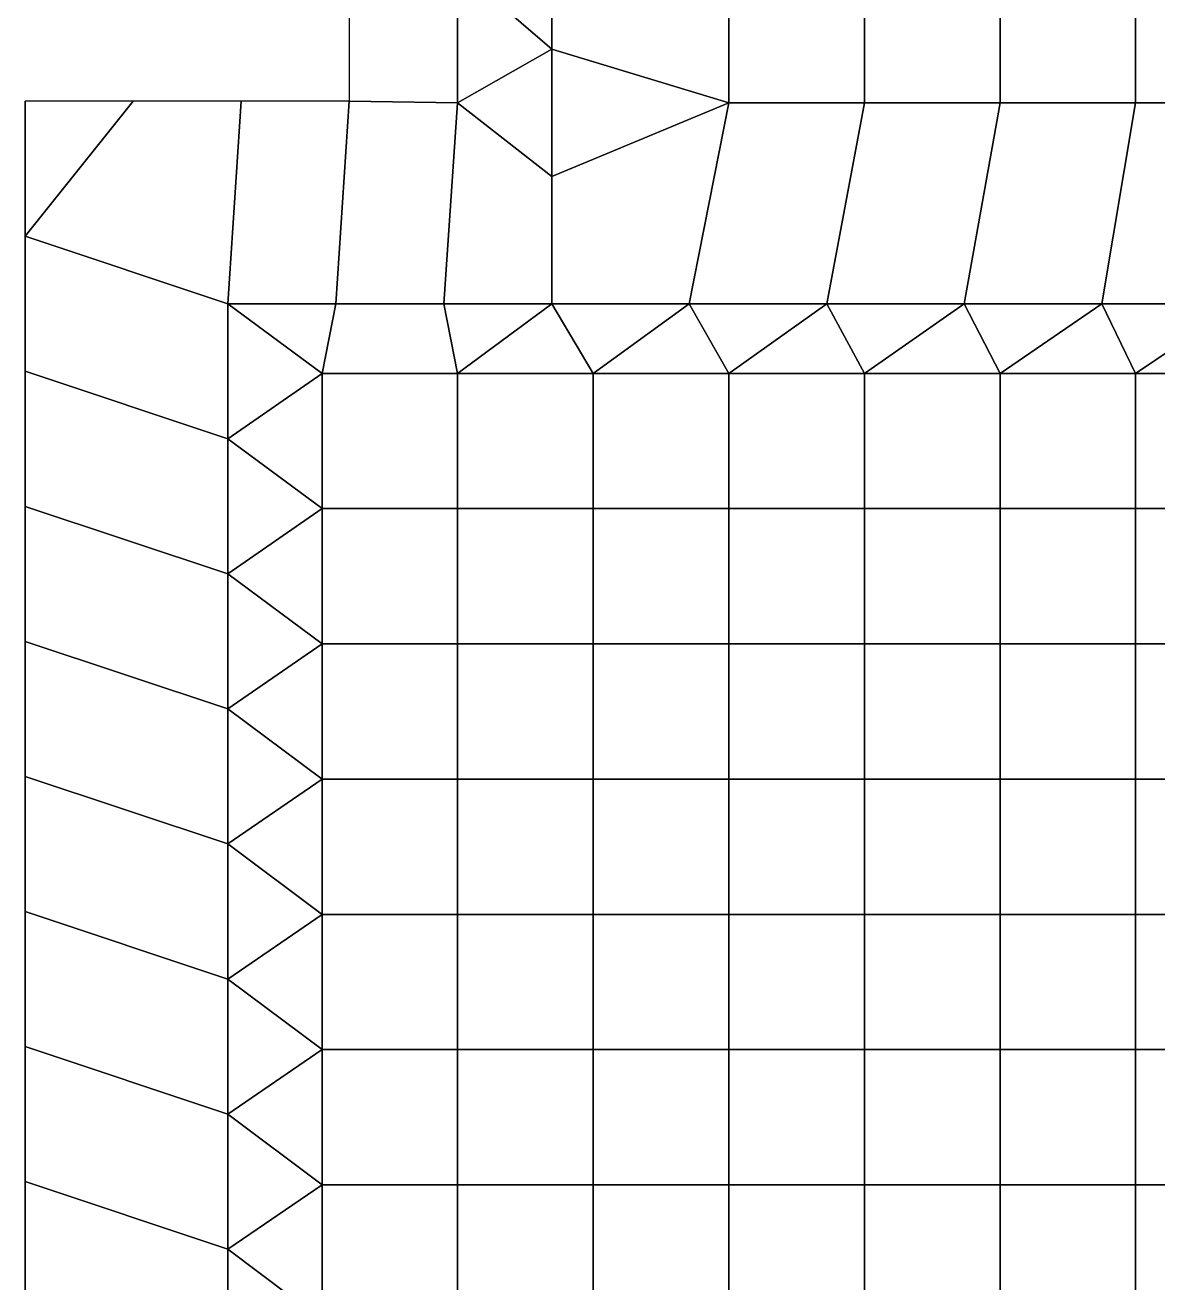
# Model space of a CAD drawing. Extents: x -13 to 39.3, y -26.5 to 20.6.
# Drawn here: x 0 to 4.194, y 11.675 to 16.332 of the extents above; entities that cross this region are included whole.
import ezdxf

# ---------------------------------------------------------------- set-up
doc = ezdxf.new("R2010")
doc.units = 0
doc.layers.add('BARS', color=1, linetype='CONTINUOUS')
doc.layers.add('FACES', color=5, linetype='CONTINUOUS')

msp = doc.modelspace()

# ---------------------------------------------------------------- linework, layer by layer
at = {"layer": 'BARS'}
for p, q in [((1.95, 16.2429), (1.95, 16.7143)), ((1.95, 16.2429, 3.3), (1.95, 16.7143, 3.3)), ((1.2, 16.5214), (1.2, 16.05)), ((1.2, 16.5214, 3.3), (1.2, 16.05, 3.3)), ((1.95, 15.7714), (1.95, 16.2429)), ((1.95, 15.7714, 3.3), (1.95, 16.2429, 3.3)), ((0.4, 16.05), (0, 16.05)), ((0, 15.55), (0, 16.05)), ((0.4, 16.05, 3.3), (0, 16.05, 3.3)), ((0, 15.55, 3.3), (0, 16.05, 3.3)), ((0.8, 16.05), (0.4, 16.05)), ((0.8, 16.05, 3.3), (0.4, 16.05, 3.3)), ((1.2, 16.05), (0.8, 16.05)), ((1.2, 16.05, 3.3), (0.8, 16.05, 3.3)), ((1.95, 15.3), (1.95, 15.7714)), ((1.95, 15.3, 3.3), (1.95, 15.7714, 3.3)), ((0, 15.05), (0, 15.55)), ((0, 15.05, 3.3), (0, 15.55, 3.3)), ((0.75, 15.3), (0.75, 14.8)), ((0.75, 15.3), (1.15, 15.3)), ((0.75, 15.3, 3.3), (0.75, 14.8, 3.3)), ((0.75, 15.3, 3.3), (1.15, 15.3, 3.3)), ((1.15, 15.3), (1.55, 15.3)), ((1.15, 15.3, 3.3), (1.55, 15.3, 3.3)), ((1.55, 15.3), (1.95, 15.3)), ((1.55, 15.3, 3.3), (1.95, 15.3, 3.3)), ((1.95, 15.3), (2.45909, 15.3)), ((1.95, 15.3, 3.3), (2.45909, 15.3, 3.3)), ((2.45909, 15.3), (2.96818, 15.3)), ((2.45909, 15.3, 3.3), (2.96818, 15.3, 3.3)), ((2.96818, 15.3), (3.47727, 15.3)), ((2.96818, 15.3, 3.3), (3.47727, 15.3, 3.3)), ((3.47727, 15.3), (3.98636, 15.3)), ((3.47727, 15.3, 3.3), (3.98636, 15.3, 3.3)), ((3.98636, 15.3), (4.49545, 15.3)), ((3.98636, 15.3, 3.3), (4.49545, 15.3, 3.3)), ((0, 14.55), (0, 15.05)), ((0, 14.55, 3.3), (0, 15.05, 3.3)), ((0.75, 14.8), (0.75, 14.3)), ((0.75, 14.8, 3.3), (0.75, 14.3, 3.3)), ((0, 14.05), (0, 14.55)), ((0, 14.05, 3.3), (0, 14.55, 3.3)), ((0.75, 14.3), (0.75, 13.8)), ((0.75, 14.3, 3.3), (0.75, 13.8, 3.3)), ((0, 13.55), (0, 14.05)), ((0, 13.55, 3.3), (0, 14.05, 3.3)), ((0.75, 13.8), (0.75, 13.3)), ((0.75, 13.8, 3.3), (0.75, 13.3, 3.3)), ((0, 13.05), (0, 13.55)), ((0, 13.05, 3.3), (0, 13.55, 3.3)), ((0.75, 13.3), (0.75, 12.8)), ((0.75, 13.3, 3.3), (0.75, 12.8, 3.3)), ((0, 12.55), (0, 13.05)), ((0, 12.55, 3.3), (0, 13.05, 3.3)), ((0.75, 12.8), (0.75, 12.3)), ((0.75, 12.8, 3.3), (0.75, 12.3, 3.3)), ((0, 12.05), (0, 12.55)), ((0, 12.05, 3.3), (0, 12.55, 3.3)), ((0.75, 12.3), (0.75, 11.8)), ((0.75, 12.3, 3.3), (0.75, 11.8, 3.3)), ((0, 11.55), (0, 12.05)), ((0, 11.55, 3.3), (0, 12.05, 3.3)), ((0.75, 11.8), (0.75, 11.3)), ((0.75, 11.8, 3.3), (0.75, 11.3, 3.3))]:
    msp.add_line(p, q, dxfattribs=at)
at = {"layer": 'FACES'}
for points in [[(1.95, 16.2429), (1.95, 16.7143), (1.60139, 16.5443)], [(1.95, 16.2429, 3.3), (1.95, 16.7143, 3.3), (1.60139, 16.5443, 3.3)], [(2.60562, 16.5443), (1.95, 16.7143), (1.95, 16.2429), (2.60562, 16.0436)], [(1.95, 16.2429, 0.66), (1.95, 16.2429), (1.95, 16.7143), (1.95, 16.7143, 0.66)], [(1.95, 16.2429, 0.66), (1.95, 16.7143, 0.66), (1.95, 16.7143, 1.32), (1.95, 16.2429, 1.32)], [(1.95, 16.2429, 1.32), (1.95, 16.7143, 1.32), (1.95, 16.7143, 1.98), (1.95, 16.2429, 1.98)], [(1.95, 16.2429, 1.98), (1.95, 16.7143, 1.98), (1.95, 16.7143, 2.64), (1.95, 16.2429, 2.64)], [(1.95, 16.2429, 2.64), (1.95, 16.7143, 2.64), (1.95, 16.7143, 3.3), (1.95, 16.2429, 3.3)], [(2.60562, 16.5443, 3.3), (1.95, 16.7143, 3.3), (1.95, 16.2429, 3.3), (2.60562, 16.0436, 3.3)], [(1.60139, 16.0436), (1.60139, 16.5443), (1.2, 16.5214), (1.2, 16.05)], [(1.60139, 16.0436, 3.3), (1.60139, 16.5443, 3.3), (1.2, 16.5214, 3.3), (1.2, 16.05, 3.3)], [(1.95, 16.2429), (1.60139, 16.5443), (1.60139, 16.0436)], [(1.95, 16.2429, 3.3), (1.60139, 16.5443, 3.3), (1.60139, 16.0436, 3.3)], [(3.10773, 16.5443), (2.60562, 16.5443), (2.60562, 16.0436), (3.10773, 16.0436)], [(3.10773, 16.5443, 3.3), (2.60562, 16.5443, 3.3), (2.60562, 16.0436, 3.3), (3.10773, 16.0436, 3.3)], [(3.60984, 16.5443), (3.10773, 16.5443), (3.10773, 16.0436), (3.60984, 16.0436)], [(3.60984, 16.5443, 3.3), (3.10773, 16.5443, 3.3), (3.10773, 16.0436, 3.3), (3.60984, 16.0436, 3.3)], [(4.11196, 16.5443), (3.60984, 16.5443), (3.60984, 16.0436), (4.11196, 16.0436)], [(4.11196, 16.5443, 3.3), (3.60984, 16.5443, 3.3), (3.60984, 16.0436, 3.3), (4.11196, 16.0436, 3.3)], [(4.61407, 16.5443), (4.11196, 16.5443), (4.11196, 16.0436), (4.61407, 16.0436)], [(4.61407, 16.5443, 3.3), (4.11196, 16.5443, 3.3), (4.11196, 16.0436, 3.3), (4.61407, 16.0436, 3.3)], [(1.95, 15.7714), (1.95, 16.2429), (1.60139, 16.0436)], [(1.95, 15.7714, 3.3), (1.95, 16.2429, 3.3), (1.60139, 16.0436, 3.3)], [(2.60562, 16.0436), (1.95, 16.2429), (1.95, 15.7714)], [(1.95, 15.7714, 0.66), (1.95, 15.7714), (1.95, 16.2429), (1.95, 16.2429, 0.66)], [(1.95, 15.7714, 0.66), (1.95, 16.2429, 0.66), (1.95, 16.2429, 1.32), (1.95, 15.7714, 1.32)], [(1.95, 15.7714, 1.32), (1.95, 16.2429, 1.32), (1.95, 16.2429, 1.98), (1.95, 15.7714, 1.98)], [(1.95, 15.7714, 1.98), (1.95, 16.2429, 1.98), (1.95, 16.2429, 2.64), (1.95, 15.7714, 2.64)], [(1.95, 15.7714, 2.64), (1.95, 16.2429, 2.64), (1.95, 16.2429, 3.3), (1.95, 15.7714, 3.3)], [(2.60562, 16.0436, 3.3), (1.95, 16.2429, 3.3), (1.95, 15.7714, 3.3)], [(0.75, 15.3), (0.8, 16.05), (0.4, 16.05), (0, 15.55)], [(0, 15.55), (0.4, 16.05), (0, 16.05)], [(0.75, 15.3, 3.3), (0.8, 16.05, 3.3), (0.4, 16.05, 3.3), (0, 15.55, 3.3)], [(0, 15.55, 3.3), (0.4, 16.05, 3.3), (0, 16.05, 3.3)], [(1.15, 15.3), (1.2, 16.05), (0.8, 16.05), (0.75, 15.3)], [(1.15, 15.3, 3.3), (1.2, 16.05, 3.3), (0.8, 16.05, 3.3), (0.75, 15.3, 3.3)], [(1.55, 15.3), (1.60139, 16.0436), (1.2, 16.05), (1.15, 15.3)], [(1.55, 15.3, 3.3), (1.60139, 16.0436, 3.3), (1.2, 16.05, 3.3), (1.15, 15.3, 3.3)], [(1.95, 15.7714), (1.60139, 16.0436), (1.55, 15.3), (1.95, 15.3)], [(1.95, 15.7714, 3.3), (1.60139, 16.0436, 3.3), (1.55, 15.3, 3.3), (1.95, 15.3, 3.3)], [(2.45909, 15.3), (2.60562, 16.0436), (1.95, 15.7714), (1.95, 15.3)], [(2.45909, 15.3, 3.3), (2.60562, 16.0436, 3.3), (1.95, 15.7714, 3.3), (1.95, 15.3, 3.3)], [(2.96818, 15.3), (3.10773, 16.0436), (2.60562, 16.0436), (2.45909, 15.3)], [(2.96818, 15.3, 3.3), (3.10773, 16.0436, 3.3), (2.60562, 16.0436, 3.3), (2.45909, 15.3, 3.3)], [(3.47727, 15.3), (3.60984, 16.0436), (3.10773, 16.0436), (2.96818, 15.3)], [(3.47727, 15.3, 3.3), (3.60984, 16.0436, 3.3), (3.10773, 16.0436, 3.3), (2.96818, 15.3, 3.3)], [(3.98636, 15.3), (4.11196, 16.0436), (3.60984, 16.0436), (3.47727, 15.3)], [(3.98636, 15.3, 3.3), (4.11196, 16.0436, 3.3), (3.60984, 16.0436, 3.3), (3.47727, 15.3, 3.3)], [(4.49545, 15.3), (4.61407, 16.0436), (4.11196, 16.0436), (3.98636, 15.3)], [(4.49545, 15.3, 3.3), (4.61407, 16.0436, 3.3), (4.11196, 16.0436, 3.3), (3.98636, 15.3, 3.3)], [(1.95, 15.3, 0.66), (1.95, 15.3), (1.95, 15.7714), (1.95, 15.7714, 0.66)], [(1.95, 15.3, 0.66), (1.95, 15.7714, 0.66), (1.95, 15.7714, 1.32), (1.95, 15.3, 1.32)], [(1.95, 15.3, 1.32), (1.95, 15.7714, 1.32), (1.95, 15.7714, 1.98), (1.95, 15.3, 1.98)], [(1.95, 15.3, 1.98), (1.95, 15.7714, 1.98), (1.95, 15.7714, 2.64), (1.95, 15.3, 2.64)], [(1.95, 15.3, 2.64), (1.95, 15.7714, 2.64), (1.95, 15.7714, 3.3), (1.95, 15.3, 3.3)], [(0.75, 14.8), (0.75, 15.3), (0, 15.55), (0, 15.05)], [(0.75, 14.8, 3.3), (0.75, 15.3, 3.3), (0, 15.55, 3.3), (0, 15.05, 3.3)], [(1.09928, 15.0422), (1.15, 15.3), (0.75, 15.3)], [(1.09928, 15.0422), (0.75, 15.3), (0.75, 14.8)], [(0.75, 15.3), (0.75, 15.3, 0.66), (1.15, 15.3, 0.66), (1.15, 15.3)], [(1.15, 15.3, 0.66), (0.75, 15.3, 0.66), (0.75, 15.3, 1.32), (1.15, 15.3, 1.32)], [(1.15, 15.3, 1.32), (0.75, 15.3, 1.32), (0.75, 15.3, 1.98), (1.15, 15.3, 1.98)], [(1.15, 15.3, 1.98), (0.75, 15.3, 1.98), (0.75, 15.3, 2.64), (1.15, 15.3, 2.64)], [(1.15, 15.3, 2.64), (0.75, 15.3, 2.64), (0.75, 15.3, 3.3), (1.15, 15.3, 3.3)], [(0.75, 14.8, 0.66), (0.75, 14.8), (0.75, 15.3), (0.75, 15.3, 0.66)], [(0.75, 14.8, 0.66), (0.75, 15.3, 0.66), (0.75, 15.3, 1.32), (0.75, 14.8, 1.32)], [(0.75, 14.8, 1.32), (0.75, 15.3, 1.32), (0.75, 15.3, 1.98), (0.75, 14.8, 1.98)], [(0.75, 14.8, 1.98), (0.75, 15.3, 1.98), (0.75, 15.3, 2.64), (0.75, 14.8, 2.64)], [(0.75, 14.8, 2.64), (0.75, 15.3, 2.64), (0.75, 15.3, 3.3), (0.75, 14.8, 3.3)], [(1.09928, 15.0422, 3.3), (1.15, 15.3, 3.3), (0.75, 15.3, 3.3)], [(1.09928, 15.0422, 3.3), (0.75, 15.3, 3.3), (0.75, 14.8, 3.3)], [(1.60139, 15.0422), (1.55, 15.3), (1.15, 15.3), (1.09928, 15.0422)], [(1.60139, 15.0422, 3.3), (1.55, 15.3, 3.3), (1.15, 15.3, 3.3), (1.09928, 15.0422, 3.3)], [(1.15, 15.3), (1.15, 15.3, 0.66), (1.55, 15.3, 0.66), (1.55, 15.3)], [(1.55, 15.3, 0.66), (1.15, 15.3, 0.66), (1.15, 15.3, 1.32), (1.55, 15.3, 1.32)], [(1.55, 15.3, 1.32), (1.15, 15.3, 1.32), (1.15, 15.3, 1.98), (1.55, 15.3, 1.98)], [(1.55, 15.3, 1.98), (1.15, 15.3, 1.98), (1.15, 15.3, 2.64), (1.55, 15.3, 2.64)], [(1.55, 15.3, 2.64), (1.15, 15.3, 2.64), (1.15, 15.3, 3.3), (1.55, 15.3, 3.3)], [(1.95, 15.3), (1.55, 15.3), (1.60139, 15.0422)], [(1.55, 15.3), (1.55, 15.3, 0.66), (1.95, 15.3, 0.66), (1.95, 15.3)], [(1.95, 15.3, 0.66), (1.55, 15.3, 0.66), (1.55, 15.3, 1.32), (1.95, 15.3, 1.32)], [(1.95, 15.3, 1.32), (1.55, 15.3, 1.32), (1.55, 15.3, 1.98), (1.95, 15.3, 1.98)], [(1.95, 15.3, 1.98), (1.55, 15.3, 1.98), (1.55, 15.3, 2.64), (1.95, 15.3, 2.64)], [(1.95, 15.3, 2.64), (1.55, 15.3, 2.64), (1.55, 15.3, 3.3), (1.95, 15.3, 3.3)], [(1.95, 15.3, 3.3), (1.55, 15.3, 3.3), (1.60139, 15.0422, 3.3)], [(2.1035, 15.0422), (1.95, 15.3), (1.60139, 15.0422)], [(2.1035, 15.0422, 3.3), (1.95, 15.3, 3.3), (1.60139, 15.0422, 3.3)], [(2.1035, 15.0422), (2.45909, 15.3), (1.95, 15.3)], [(1.95, 15.3), (1.95, 15.3, 0.66), (2.45909, 15.3, 0.66), (2.45909, 15.3)], [(1.95, 15.3, 0.66), (1.95, 15.3, 1.32), (2.45909, 15.3, 1.32), (2.45909, 15.3, 0.66)], [(1.95, 15.3, 1.32), (1.95, 15.3, 1.98), (2.45909, 15.3, 1.98), (2.45909, 15.3, 1.32)], [(1.95, 15.3, 1.98), (1.95, 15.3, 2.64), (2.45909, 15.3, 2.64), (2.45909, 15.3, 1.98)], [(2.45909, 15.3, 2.64), (1.95, 15.3, 2.64), (1.95, 15.3, 3.3), (2.45909, 15.3, 3.3)], [(2.1035, 15.0422, 3.3), (2.45909, 15.3, 3.3), (1.95, 15.3, 3.3)], [(2.60562, 15.0422), (2.45909, 15.3), (2.1035, 15.0422)], [(2.60562, 15.0422, 3.3), (2.45909, 15.3, 3.3), (2.1035, 15.0422, 3.3)], [(2.60562, 15.0422), (2.96818, 15.3), (2.45909, 15.3)], [(2.45909, 15.3), (2.45909, 15.3, 0.66), (2.96818, 15.3, 0.66), (2.96818, 15.3)], [(2.45909, 15.3, 0.66), (2.45909, 15.3, 1.32), (2.96818, 15.3, 1.32), (2.96818, 15.3, 0.66)], [(2.45909, 15.3, 1.32), (2.45909, 15.3, 1.98), (2.96818, 15.3, 1.98), (2.96818, 15.3, 1.32)], [(2.45909, 15.3, 1.98), (2.45909, 15.3, 2.64), (2.96818, 15.3, 2.64), (2.96818, 15.3, 1.98)], [(2.96818, 15.3, 2.64), (2.45909, 15.3, 2.64), (2.45909, 15.3, 3.3), (2.96818, 15.3, 3.3)], [(2.60562, 15.0422, 3.3), (2.96818, 15.3, 3.3), (2.45909, 15.3, 3.3)], [(3.10773, 15.0422), (2.96818, 15.3), (2.60562, 15.0422)], [(3.10773, 15.0422, 3.3), (2.96818, 15.3, 3.3), (2.60562, 15.0422, 3.3)], [(3.10773, 15.0422), (3.47727, 15.3), (2.96818, 15.3)], [(2.96818, 15.3), (2.96818, 15.3, 0.66), (3.47727, 15.3, 0.66), (3.47727, 15.3)], [(2.96818, 15.3, 0.66), (2.96818, 15.3, 1.32), (3.47727, 15.3, 1.32), (3.47727, 15.3, 0.66)], [(2.96818, 15.3, 1.32), (2.96818, 15.3, 1.98), (3.47727, 15.3, 1.98), (3.47727, 15.3, 1.32)], [(2.96818, 15.3, 1.98), (2.96818, 15.3, 2.64), (3.47727, 15.3, 2.64), (3.47727, 15.3, 1.98)], [(3.47727, 15.3, 2.64), (2.96818, 15.3, 2.64), (2.96818, 15.3, 3.3), (3.47727, 15.3, 3.3)], [(3.10773, 15.0422, 3.3), (3.47727, 15.3, 3.3), (2.96818, 15.3, 3.3)], [(3.60984, 15.0422), (3.47727, 15.3), (3.10773, 15.0422)], [(3.60984, 15.0422, 3.3), (3.47727, 15.3, 3.3), (3.10773, 15.0422, 3.3)], [(3.60984, 15.0422), (3.98636, 15.3), (3.47727, 15.3)], [(3.47727, 15.3), (3.47727, 15.3, 0.66), (3.98636, 15.3, 0.66), (3.98636, 15.3)], [(3.47727, 15.3, 0.66), (3.47727, 15.3, 1.32), (3.98636, 15.3, 1.32), (3.98636, 15.3, 0.66)], [(3.47727, 15.3, 1.32), (3.47727, 15.3, 1.98), (3.98636, 15.3, 1.98), (3.98636, 15.3, 1.32)], [(3.47727, 15.3, 1.98), (3.47727, 15.3, 2.64), (3.98636, 15.3, 2.64), (3.98636, 15.3, 1.98)], [(3.98636, 15.3, 2.64), (3.47727, 15.3, 2.64), (3.47727, 15.3, 3.3), (3.98636, 15.3, 3.3)], [(3.60984, 15.0422, 3.3), (3.98636, 15.3, 3.3), (3.47727, 15.3, 3.3)], [(4.11196, 15.0422), (3.98636, 15.3), (3.60984, 15.0422)], [(4.11196, 15.0422, 3.3), (3.98636, 15.3, 3.3), (3.60984, 15.0422, 3.3)], [(4.11196, 15.0422), (4.49545, 15.3), (3.98636, 15.3)], [(3.98636, 15.3), (3.98636, 15.3, 0.66), (4.49545, 15.3, 0.66), (4.49545, 15.3)], [(3.98636, 15.3, 0.66), (3.98636, 15.3, 1.32), (4.49545, 15.3, 1.32), (4.49545, 15.3, 0.66)], [(3.98636, 15.3, 1.32), (3.98636, 15.3, 1.98), (4.49545, 15.3, 1.98), (4.49545, 15.3, 1.32)], [(3.98636, 15.3, 1.98), (3.98636, 15.3, 2.64), (4.49545, 15.3, 2.64), (4.49545, 15.3, 1.98)], [(4.49545, 15.3, 2.64), (3.98636, 15.3, 2.64), (3.98636, 15.3, 3.3), (4.49545, 15.3, 3.3)], [(4.11196, 15.0422, 3.3), (4.49545, 15.3, 3.3), (3.98636, 15.3, 3.3)], [(4.61407, 15.0422), (4.49545, 15.3), (4.11196, 15.0422)], [(4.61407, 15.0422, 3.3), (4.49545, 15.3, 3.3), (4.11196, 15.0422, 3.3)], [(0.75, 14.8), (0, 15.05), (0, 14.55), (0.75, 14.3)], [(0.75, 14.8, 3.3), (0, 15.05, 3.3), (0, 14.55, 3.3), (0.75, 14.3, 3.3)], [(1.09928, 14.5415), (1.09928, 15.0422), (0.75, 14.8)], [(1.09928, 14.5415, 3.3), (1.09928, 15.0422, 3.3), (0.75, 14.8, 3.3)], [(1.60139, 15.0422), (1.09928, 15.0422), (1.09928, 14.5415), (1.60139, 14.5415)], [(1.60139, 15.0422, 3.3), (1.09928, 15.0422, 3.3), (1.09928, 14.5415, 3.3), (1.60139, 14.5415, 3.3)], [(2.1035, 15.0422), (1.60139, 15.0422), (1.60139, 14.5415), (2.1035, 14.5415)], [(2.1035, 15.0422, 3.3), (1.60139, 15.0422, 3.3), (1.60139, 14.5415, 3.3), (2.1035, 14.5415, 3.3)], [(2.60562, 15.0422), (2.1035, 15.0422), (2.1035, 14.5415), (2.60562, 14.5415)], [(2.60562, 15.0422, 3.3), (2.1035, 15.0422, 3.3), (2.1035, 14.5415, 3.3), (2.60562, 14.5415, 3.3)], [(3.10773, 15.0422), (2.60562, 15.0422), (2.60562, 14.5415), (3.10773, 14.5415)], [(3.10773, 15.0422, 3.3), (2.60562, 15.0422, 3.3), (2.60562, 14.5415, 3.3), (3.10773, 14.5415, 3.3)], [(3.60984, 15.0422), (3.10773, 15.0422), (3.10773, 14.5415), (3.60984, 14.5415)], [(3.60984, 15.0422, 3.3), (3.10773, 15.0422, 3.3), (3.10773, 14.5415, 3.3), (3.60984, 14.5415, 3.3)], [(4.11196, 15.0422), (3.60984, 15.0422), (3.60984, 14.5415), (4.11196, 14.5415)], [(4.11196, 15.0422, 3.3), (3.60984, 15.0422, 3.3), (3.60984, 14.5415, 3.3), (4.11196, 14.5415, 3.3)], [(4.61407, 15.0422), (4.11196, 15.0422), (4.11196, 14.5415), (4.61407, 14.5415)], [(4.61407, 15.0422, 3.3), (4.11196, 15.0422, 3.3), (4.11196, 14.5415, 3.3), (4.61407, 14.5415, 3.3)], [(1.09928, 14.5415), (0.75, 14.8), (0.75, 14.3)], [(0.75, 14.3, 0.66), (0.75, 14.3), (0.75, 14.8), (0.75, 14.8, 0.66)], [(0.75, 14.3, 1.32), (0.75, 14.3, 0.66), (0.75, 14.8, 0.66), (0.75, 14.8, 1.32)], [(0.75, 14.3, 1.98), (0.75, 14.3, 1.32), (0.75, 14.8, 1.32), (0.75, 14.8, 1.98)], [(0.75, 14.3, 2.64), (0.75, 14.3, 1.98), (0.75, 14.8, 1.98), (0.75, 14.8, 2.64)], [(0.75, 14.3, 2.64), (0.75, 14.8, 2.64), (0.75, 14.8, 3.3), (0.75, 14.3, 3.3)], [(1.09928, 14.5415, 3.3), (0.75, 14.8, 3.3), (0.75, 14.3, 3.3)], [(0.75, 14.3), (0, 14.55), (0, 14.05), (0.75, 13.8)], [(0.75, 14.3, 3.3), (0, 14.55, 3.3), (0, 14.05, 3.3), (0.75, 13.8, 3.3)], [(1.09928, 14.0408), (1.09928, 14.5415), (0.75, 14.3)], [(1.09928, 14.0408, 3.3), (1.09928, 14.5415, 3.3), (0.75, 14.3, 3.3)], [(1.60139, 14.5415), (1.09928, 14.5415), (1.09928, 14.0408), (1.60139, 14.0408)], [(1.60139, 14.5415, 3.3), (1.09928, 14.5415, 3.3), (1.09928, 14.0408, 3.3), (1.60139, 14.0408, 3.3)], [(2.1035, 14.5415), (1.60139, 14.5415), (1.60139, 14.0408), (2.1035, 14.0408)], [(2.1035, 14.5415, 3.3), (1.60139, 14.5415, 3.3), (1.60139, 14.0408, 3.3), (2.1035, 14.0408, 3.3)], [(2.60562, 14.5415), (2.1035, 14.5415), (2.1035, 14.0408), (2.60562, 14.0408)], [(2.60562, 14.5415, 3.3), (2.1035, 14.5415, 3.3), (2.1035, 14.0408, 3.3), (2.60562, 14.0408, 3.3)], [(3.10773, 14.5415), (2.60562, 14.5415), (2.60562, 14.0408), (3.10773, 14.0408)], [(3.10773, 14.5415, 3.3), (2.60562, 14.5415, 3.3), (2.60562, 14.0408, 3.3), (3.10773, 14.0408, 3.3)], [(3.60984, 14.5415), (3.10773, 14.5415), (3.10773, 14.0408), (3.60984, 14.0408)], [(3.60984, 14.5415, 3.3), (3.10773, 14.5415, 3.3), (3.10773, 14.0408, 3.3), (3.60984, 14.0408, 3.3)], [(4.11196, 14.5415), (3.60984, 14.5415), (3.60984, 14.0408), (4.11196, 14.0408)], [(4.11196, 14.5415, 3.3), (3.60984, 14.5415, 3.3), (3.60984, 14.0408, 3.3), (4.11196, 14.0408, 3.3)], [(4.61407, 14.5415), (4.11196, 14.5415), (4.11196, 14.0408), (4.61407, 14.0408)], [(4.61407, 14.5415, 3.3), (4.11196, 14.5415, 3.3), (4.11196, 14.0408, 3.3), (4.61407, 14.0408, 3.3)], [(1.09928, 14.0408), (0.75, 14.3), (0.75, 13.8)], [(0.75, 13.8, 0.66), (0.75, 13.8), (0.75, 14.3), (0.75, 14.3, 0.66)], [(0.75, 13.8, 1.32), (0.75, 13.8, 0.66), (0.75, 14.3, 0.66), (0.75, 14.3, 1.32)], [(0.75, 13.8, 1.98), (0.75, 13.8, 1.32), (0.75, 14.3, 1.32), (0.75, 14.3, 1.98)], [(0.75, 13.8, 2.64), (0.75, 13.8, 1.98), (0.75, 14.3, 1.98), (0.75, 14.3, 2.64)], [(0.75, 13.8, 2.64), (0.75, 14.3, 2.64), (0.75, 14.3, 3.3), (0.75, 13.8, 3.3)], [(1.09928, 14.0408, 3.3), (0.75, 14.3, 3.3), (0.75, 13.8, 3.3)], [(0.75, 13.8), (0, 14.05), (0, 13.55), (0.75, 13.3)], [(0.75, 13.8, 3.3), (0, 14.05, 3.3), (0, 13.55, 3.3), (0.75, 13.3, 3.3)], [(1.09928, 13.5401), (1.09928, 14.0408), (0.75, 13.8)], [(1.09928, 13.5401, 3.3), (1.09928, 14.0408, 3.3), (0.75, 13.8, 3.3)], [(1.60139, 14.0408), (1.09928, 14.0408), (1.09928, 13.5401), (1.60139, 13.5401)], [(1.60139, 14.0408, 3.3), (1.09928, 14.0408, 3.3), (1.09928, 13.5401, 3.3), (1.60139, 13.5401, 3.3)], [(2.1035, 14.0408), (1.60139, 14.0408), (1.60139, 13.5401), (2.1035, 13.5401)], [(2.1035, 14.0408, 3.3), (1.60139, 14.0408, 3.3), (1.60139, 13.5401, 3.3), (2.1035, 13.5401, 3.3)], [(2.60562, 14.0408), (2.1035, 14.0408), (2.1035, 13.5401), (2.60562, 13.5401)], [(2.60562, 14.0408, 3.3), (2.1035, 14.0408, 3.3), (2.1035, 13.5401, 3.3), (2.60562, 13.5401, 3.3)], [(3.10773, 14.0408), (2.60562, 14.0408), (2.60562, 13.5401), (3.10773, 13.5401)], [(3.10773, 14.0408, 3.3), (2.60562, 14.0408, 3.3), (2.60562, 13.5401, 3.3), (3.10773, 13.5401, 3.3)], [(3.60984, 14.0408), (3.10773, 14.0408), (3.10773, 13.5401), (3.60984, 13.5401)], [(3.60984, 14.0408, 3.3), (3.10773, 14.0408, 3.3), (3.10773, 13.5401, 3.3), (3.60984, 13.5401, 3.3)], [(4.11196, 14.0408), (3.60984, 14.0408), (3.60984, 13.5401), (4.11196, 13.5401)], [(4.11196, 14.0408, 3.3), (3.60984, 14.0408, 3.3), (3.60984, 13.5401, 3.3), (4.11196, 13.5401, 3.3)], [(4.61407, 14.0408), (4.11196, 14.0408), (4.11196, 13.5401), (4.61407, 13.5401)], [(4.61407, 14.0408, 3.3), (4.11196, 14.0408, 3.3), (4.11196, 13.5401, 3.3), (4.61407, 13.5401, 3.3)], [(1.09928, 13.5401), (0.75, 13.8), (0.75, 13.3)], [(0.75, 13.3, 0.66), (0.75, 13.3), (0.75, 13.8), (0.75, 13.8, 0.66)], [(0.75, 13.3, 1.32), (0.75, 13.3, 0.66), (0.75, 13.8, 0.66), (0.75, 13.8, 1.32)], [(0.75, 13.3, 1.98), (0.75, 13.3, 1.32), (0.75, 13.8, 1.32), (0.75, 13.8, 1.98)], [(0.75, 13.3, 2.64), (0.75, 13.3, 1.98), (0.75, 13.8, 1.98), (0.75, 13.8, 2.64)], [(0.75, 13.3, 2.64), (0.75, 13.8, 2.64), (0.75, 13.8, 3.3), (0.75, 13.3, 3.3)], [(1.09928, 13.5401, 3.3), (0.75, 13.8, 3.3), (0.75, 13.3, 3.3)], [(0.75, 13.3), (0, 13.55), (0, 13.05), (0.75, 12.8)], [(0.75, 13.3, 3.3), (0, 13.55, 3.3), (0, 13.05, 3.3), (0.75, 12.8, 3.3)], [(1.09928, 13.0394), (1.09928, 13.5401), (0.75, 13.3)], [(1.09928, 13.0394, 3.3), (1.09928, 13.5401, 3.3), (0.75, 13.3, 3.3)], [(1.60139, 13.5401), (1.09928, 13.5401), (1.09928, 13.0394), (1.60139, 13.0394)], [(1.60139, 13.5401, 3.3), (1.09928, 13.5401, 3.3), (1.09928, 13.0394, 3.3), (1.60139, 13.0394, 3.3)], [(2.1035, 13.5401), (1.60139, 13.5401), (1.60139, 13.0394), (2.1035, 13.0394)], [(2.1035, 13.5401, 3.3), (1.60139, 13.5401, 3.3), (1.60139, 13.0394, 3.3), (2.1035, 13.0394, 3.3)], [(2.60562, 13.5401), (2.1035, 13.5401), (2.1035, 13.0394), (2.60562, 13.0394)], [(2.60562, 13.5401, 3.3), (2.1035, 13.5401, 3.3), (2.1035, 13.0394, 3.3), (2.60562, 13.0394, 3.3)], [(3.10773, 13.5401), (2.60562, 13.5401), (2.60562, 13.0394), (3.10773, 13.0394)], [(3.10773, 13.5401, 3.3), (2.60562, 13.5401, 3.3), (2.60562, 13.0394, 3.3), (3.10773, 13.0394, 3.3)], [(3.60984, 13.5401), (3.10773, 13.5401), (3.10773, 13.0394), (3.60984, 13.0394)], [(3.60984, 13.5401, 3.3), (3.10773, 13.5401, 3.3), (3.10773, 13.0394, 3.3), (3.60984, 13.0394, 3.3)], [(4.11196, 13.5401), (3.60984, 13.5401), (3.60984, 13.0394), (4.11196, 13.0394)], [(4.11196, 13.5401, 3.3), (3.60984, 13.5401, 3.3), (3.60984, 13.0394, 3.3), (4.11196, 13.0394, 3.3)], [(4.61407, 13.5401), (4.11196, 13.5401), (4.11196, 13.0394), (4.61407, 13.0394)], [(4.61407, 13.5401, 3.3), (4.11196, 13.5401, 3.3), (4.11196, 13.0394, 3.3), (4.61407, 13.0394, 3.3)], [(1.09928, 13.0394), (0.75, 13.3), (0.75, 12.8)], [(0.75, 12.8, 0.66), (0.75, 12.8), (0.75, 13.3), (0.75, 13.3, 0.66)], [(0.75, 12.8, 1.32), (0.75, 12.8, 0.66), (0.75, 13.3, 0.66), (0.75, 13.3, 1.32)], [(0.75, 12.8, 1.98), (0.75, 12.8, 1.32), (0.75, 13.3, 1.32), (0.75, 13.3, 1.98)], [(0.75, 12.8, 2.64), (0.75, 12.8, 1.98), (0.75, 13.3, 1.98), (0.75, 13.3, 2.64)], [(0.75, 12.8, 2.64), (0.75, 13.3, 2.64), (0.75, 13.3, 3.3), (0.75, 12.8, 3.3)], [(1.09928, 13.0394, 3.3), (0.75, 13.3, 3.3), (0.75, 12.8, 3.3)], [(0.75, 12.8), (0, 13.05), (0, 12.55), (0.75, 12.3)], [(0.75, 12.8, 3.3), (0, 13.05, 3.3), (0, 12.55, 3.3), (0.75, 12.3, 3.3)], [(1.09928, 12.5387), (1.09928, 13.0394), (0.75, 12.8)], [(1.09928, 12.5387, 3.3), (1.09928, 13.0394, 3.3), (0.75, 12.8, 3.3)], [(1.60139, 13.0394), (1.09928, 13.0394), (1.09928, 12.5387), (1.60139, 12.5387)], [(1.60139, 13.0394, 3.3), (1.09928, 13.0394, 3.3), (1.09928, 12.5387, 3.3), (1.60139, 12.5387, 3.3)], [(2.1035, 13.0394), (1.60139, 13.0394), (1.60139, 12.5387), (2.1035, 12.5387)], [(2.1035, 13.0394, 3.3), (1.60139, 13.0394, 3.3), (1.60139, 12.5387, 3.3), (2.1035, 12.5387, 3.3)], [(2.60562, 13.0394), (2.1035, 13.0394), (2.1035, 12.5387), (2.60562, 12.5387)], [(2.60562, 13.0394, 3.3), (2.1035, 13.0394, 3.3), (2.1035, 12.5387, 3.3), (2.60562, 12.5387, 3.3)], [(3.10773, 13.0394), (2.60562, 13.0394), (2.60562, 12.5387), (3.10773, 12.5387)], [(3.10773, 13.0394, 3.3), (2.60562, 13.0394, 3.3), (2.60562, 12.5387, 3.3), (3.10773, 12.5387, 3.3)], [(3.60984, 13.0394), (3.10773, 13.0394), (3.10773, 12.5387), (3.60984, 12.5387)], [(3.60984, 13.0394, 3.3), (3.10773, 13.0394, 3.3), (3.10773, 12.5387, 3.3), (3.60984, 12.5387, 3.3)], [(4.11196, 13.0394), (3.60984, 13.0394), (3.60984, 12.5387), (4.11196, 12.5387)], [(4.11196, 13.0394, 3.3), (3.60984, 13.0394, 3.3), (3.60984, 12.5387, 3.3), (4.11196, 12.5387, 3.3)], [(4.61407, 13.0394), (4.11196, 13.0394), (4.11196, 12.5387), (4.61407, 12.5387)], [(4.61407, 13.0394, 3.3), (4.11196, 13.0394, 3.3), (4.11196, 12.5387, 3.3), (4.61407, 12.5387, 3.3)], [(1.09928, 12.5387), (0.75, 12.8), (0.75, 12.3)], [(0.75, 12.3, 0.66), (0.75, 12.3), (0.75, 12.8), (0.75, 12.8, 0.66)], [(0.75, 12.3, 1.32), (0.75, 12.3, 0.66), (0.75, 12.8, 0.66), (0.75, 12.8, 1.32)], [(0.75, 12.3, 1.98), (0.75, 12.3, 1.32), (0.75, 12.8, 1.32), (0.75, 12.8, 1.98)], [(0.75, 12.3, 2.64), (0.75, 12.3, 1.98), (0.75, 12.8, 1.98), (0.75, 12.8, 2.64)], [(0.75, 12.3, 2.64), (0.75, 12.8, 2.64), (0.75, 12.8, 3.3), (0.75, 12.3, 3.3)], [(1.09928, 12.5387, 3.3), (0.75, 12.8, 3.3), (0.75, 12.3, 3.3)], [(0.75, 12.3), (0, 12.55), (0, 12.05), (0.75, 11.8)], [(0.75, 12.3, 3.3), (0, 12.55, 3.3), (0, 12.05, 3.3), (0.75, 11.8, 3.3)], [(1.09928, 12.038), (1.09928, 12.5387), (0.75, 12.3)], [(1.09928, 12.038, 3.3), (1.09928, 12.5387, 3.3), (0.75, 12.3, 3.3)], [(1.60139, 12.5387), (1.09928, 12.5387), (1.09928, 12.038), (1.60139, 12.038)], [(1.60139, 12.5387, 3.3), (1.09928, 12.5387, 3.3), (1.09928, 12.038, 3.3), (1.60139, 12.038, 3.3)], [(2.1035, 12.5387), (1.60139, 12.5387), (1.60139, 12.038), (2.1035, 12.038)], [(2.1035, 12.5387, 3.3), (1.60139, 12.5387, 3.3), (1.60139, 12.038, 3.3), (2.1035, 12.038, 3.3)], [(2.60562, 12.5387), (2.1035, 12.5387), (2.1035, 12.038), (2.60562, 12.038)], [(2.60562, 12.5387, 3.3), (2.1035, 12.5387, 3.3), (2.1035, 12.038, 3.3), (2.60562, 12.038, 3.3)], [(3.10773, 12.5387), (2.60562, 12.5387), (2.60562, 12.038), (3.10773, 12.038)], [(3.10773, 12.5387, 3.3), (2.60562, 12.5387, 3.3), (2.60562, 12.038, 3.3), (3.10773, 12.038, 3.3)], [(3.60984, 12.5387), (3.10773, 12.5387), (3.10773, 12.038), (3.60984, 12.038)], [(3.60984, 12.5387, 3.3), (3.10773, 12.5387, 3.3), (3.10773, 12.038, 3.3), (3.60984, 12.038, 3.3)], [(4.11196, 12.5387), (3.60984, 12.5387), (3.60984, 12.038), (4.11196, 12.038)], [(4.11196, 12.5387, 3.3), (3.60984, 12.5387, 3.3), (3.60984, 12.038, 3.3), (4.11196, 12.038, 3.3)], [(4.61407, 12.5387), (4.11196, 12.5387), (4.11196, 12.038), (4.61407, 12.038)], [(4.61407, 12.5387, 3.3), (4.11196, 12.5387, 3.3), (4.11196, 12.038, 3.3), (4.61407, 12.038, 3.3)], [(1.09928, 12.038), (0.75, 12.3), (0.75, 11.8)], [(0.75, 11.8, 0.66), (0.75, 11.8), (0.75, 12.3), (0.75, 12.3, 0.66)], [(0.75, 11.8, 1.32), (0.75, 11.8, 0.66), (0.75, 12.3, 0.66), (0.75, 12.3, 1.32)], [(0.75, 11.8, 1.98), (0.75, 11.8, 1.32), (0.75, 12.3, 1.32), (0.75, 12.3, 1.98)], [(0.75, 11.8, 2.64), (0.75, 11.8, 1.98), (0.75, 12.3, 1.98), (0.75, 12.3, 2.64)], [(0.75, 11.8, 2.64), (0.75, 12.3, 2.64), (0.75, 12.3, 3.3), (0.75, 11.8, 3.3)], [(1.09928, 12.038, 3.3), (0.75, 12.3, 3.3), (0.75, 11.8, 3.3)], [(0.75, 11.8), (0, 12.05), (0, 11.55), (0.75, 11.3)], [(0.75, 11.8, 3.3), (0, 12.05, 3.3), (0, 11.55, 3.3), (0.75, 11.3, 3.3)], [(1.09928, 11.5373), (1.09928, 12.038), (0.75, 11.8)], [(1.09928, 11.5373, 3.3), (1.09928, 12.038, 3.3), (0.75, 11.8, 3.3)], [(1.60139, 12.038), (1.09928, 12.038), (1.09928, 11.5373), (1.60139, 11.5373)], [(1.60139, 12.038, 3.3), (1.09928, 12.038, 3.3), (1.09928, 11.5373, 3.3), (1.60139, 11.5373, 3.3)], [(2.1035, 12.038), (1.60139, 12.038), (1.60139, 11.5373), (2.1035, 11.5373)], [(2.1035, 12.038, 3.3), (1.60139, 12.038, 3.3), (1.60139, 11.5373, 3.3), (2.1035, 11.5373, 3.3)], [(2.60562, 12.038), (2.1035, 12.038), (2.1035, 11.5373), (2.60562, 11.5373)], [(2.60562, 12.038, 3.3), (2.1035, 12.038, 3.3), (2.1035, 11.5373, 3.3), (2.60562, 11.5373, 3.3)], [(3.10773, 12.038), (2.60562, 12.038), (2.60562, 11.5373), (3.10773, 11.5373)], [(3.10773, 12.038, 3.3), (2.60562, 12.038, 3.3), (2.60562, 11.5373, 3.3), (3.10773, 11.5373, 3.3)], [(3.60984, 12.038), (3.10773, 12.038), (3.10773, 11.5373), (3.60984, 11.5373)], [(3.60984, 12.038, 3.3), (3.10773, 12.038, 3.3), (3.10773, 11.5373, 3.3), (3.60984, 11.5373, 3.3)], [(4.11196, 12.038), (3.60984, 12.038), (3.60984, 11.5373), (4.11196, 11.5373)], [(4.11196, 12.038, 3.3), (3.60984, 12.038, 3.3), (3.60984, 11.5373, 3.3), (4.11196, 11.5373, 3.3)], [(4.61407, 12.038), (4.11196, 12.038), (4.11196, 11.5373), (4.61407, 11.5373)], [(4.61407, 12.038, 3.3), (4.11196, 12.038, 3.3), (4.11196, 11.5373, 3.3), (4.61407, 11.5373, 3.3)], [(1.09928, 11.5373), (0.75, 11.8), (0.75, 11.3)], [(0.75, 11.3, 0.66), (0.75, 11.3), (0.75, 11.8), (0.75, 11.8, 0.66)], [(0.75, 11.3, 1.32), (0.75, 11.3, 0.66), (0.75, 11.8, 0.66), (0.75, 11.8, 1.32)], [(0.75, 11.3, 1.98), (0.75, 11.3, 1.32), (0.75, 11.8, 1.32), (0.75, 11.8, 1.98)], [(0.75, 11.3, 2.64), (0.75, 11.3, 1.98), (0.75, 11.8, 1.98), (0.75, 11.8, 2.64)], [(0.75, 11.3, 2.64), (0.75, 11.8, 2.64), (0.75, 11.8, 3.3), (0.75, 11.3, 3.3)], [(1.09928, 11.5373, 3.3), (0.75, 11.8, 3.3), (0.75, 11.3, 3.3)]]:
    msp.add_3dface(points, dxfattribs=at)

doc.saveas('drawing.dxf')
